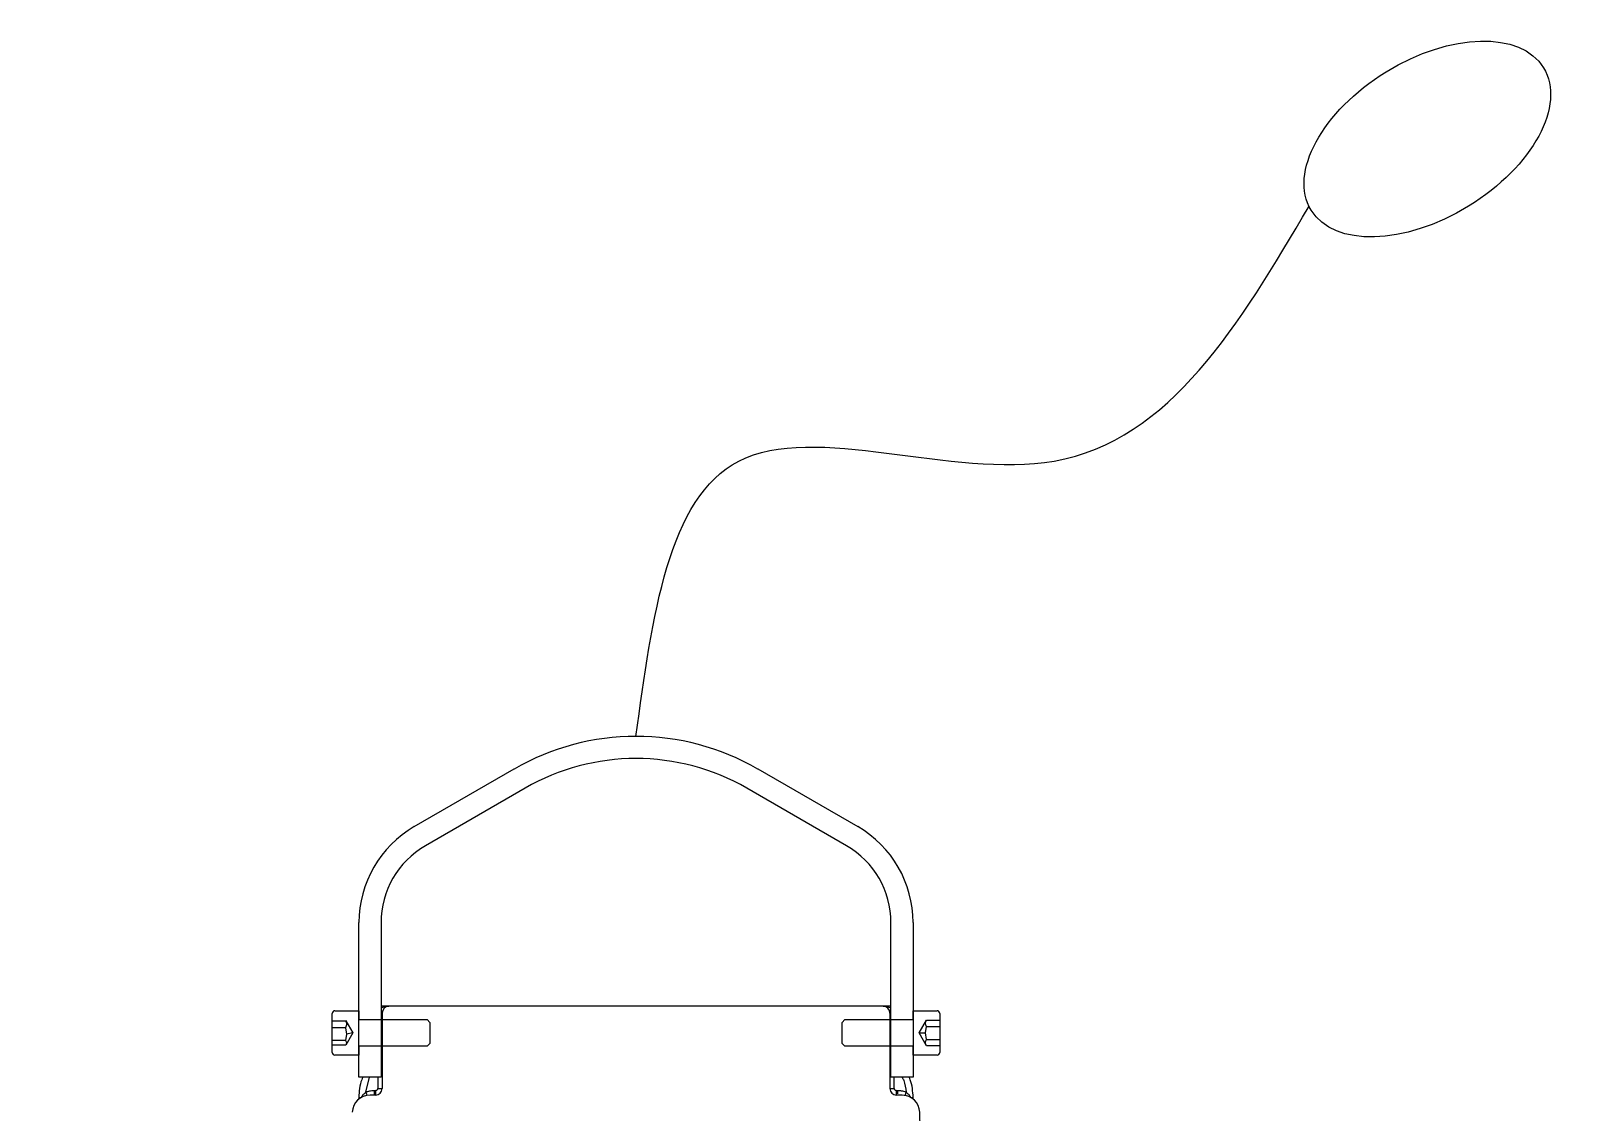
# Model space of a CAD drawing. Header units: centimetres. Extents: x -13594 to 4017, y -3206 to 1780.
# Drawn here: x -7030 to -6861.7, y -473.1 to -354.6 of the extents above; entities that cross this region are included whole.
import ezdxf

# ---------------------------------------------------------------- set-up
doc = ezdxf.new("R2010")
doc.units = ezdxf.units.CM

msp = doc.modelspace()

# ---------------------------------------------------------------- hatches: boundary and pattern name
at = {"linetype": 'Continuous', "lineweight": 18}
h = msp.add_hatch(dxfattribs=at)
h.set_pattern_fill('ANSI31', scale=24.300624, style=0)
h.set_pattern_definition([(45, (-11607.17, -4073.49), (-54.5565, 54.5565), [])])
edge = h.paths.add_edge_path(flags=0)
edge.add_line((-6930.96, -532.48), (-6932.52, -473.14))
edge.add_arc((-6934.46, -473.19), 1.94, 1.5, 90)
edge.add_line((-6934.46, -471.24), (-6935.06, -471.24))
edge.add_arc((-6935.06, -470.52), 0.729, 180, 270, ccw=False)
edge.add_line((-6935.79, -470.52), (-6935.79, -462.25))
edge.add_arc((-6936.52, -462.25), 0.729, 0, 90)
edge.add_line((-6936.52, -461.52), (-6990.71, -461.52))
edge.add_arc((-6990.71, -462.25), 0.729, 90, 180)
edge.add_line((-6991.44, -462.25), (-6991.44, -470.52))
edge.add_arc((-6992.17, -470.52), 0.729, 270, 360, ccw=False)
edge.add_line((-6992.17, -471.24), (-6992.77, -471.24))
edge.add_arc((-6992.77, -473.19), 1.94, 90, 178.5)
edge.add_line((-6994.72, -473.14), (-6996.27, -532.48))
edge.add_line((-6996.27, -532.48), (-6996.52, -534.54))
edge.add_arc((-6997.49, -534.43), 0.972, 270, 353, ccw=False)
edge.add_line((-6997.49, -535.4), (-7028.74, -535.4))
edge.add_line((-7028.74, -535.4), (-7028.74, -535.54))
edge.add_arc((-7029.72, -535.54), 0.972, 292.0243, 360, ccw=False)
edge.add_arc((-7028.99, -537.34), 0.972, 112.0243, 180)
edge.add_line((-7029.96, -537.34), (-7029.96, -562.13))
edge.add_spline(control_points=[(-7029.96, -562.13), (-7029.96, -571.85), (-7020.24, -571.85)], knot_values=[-41.742912, -41.742912, -41.742912, 1.570796, 1.570796, 1.570796], weights=[1, 0.707107, 1], degree=2, periodic=0)
edge.add_line((-7020.24, -571.85), (-7009.55, -571.85))
edge.add_arc((-7009.55, -572.82), 0.972, 0, 90, ccw=False)
edge.add_line((-7008.57, -572.82), (-7008.57, -578.65))
edge.add_line((-7008.57, -578.65), (-6918.66, -578.65))
edge.add_line((-6918.66, -578.65), (-6918.66, -574.28))
edge.add_arc((-6919.63, -574.28), 0.972, 0, 90)
edge.add_line((-6919.63, -573.31), (-6925.22, -573.31))
edge.add_arc((-6925.22, -572.34), 0.972, 180, 270, ccw=False)
edge.add_line((-6926.2, -572.34), (-6926.2, -539.77))
edge.add_arc((-6926.68, -539.77), 0.486, 0, 90)
edge.add_line((-6926.68, -539.29), (-6929.7, -539.29))
edge.add_arc((-6929.7, -538.8), 0.486, 187, 270, ccw=False)
edge.add_line((-6930.18, -538.86), (-6930.96, -532.48))

# ---------------------------------------------------------------- linework, layer by layer
at = {"color": 7, "linetype": 'Continuous', "lineweight": 25}
for p, q in [((-6987.92, -441.82, -10.15), (-6976.98, -435.5, -10.15)), ((-6950.25, -435.5, -10.15), (-6939.32, -441.82, -10.15)), ((-6975.77, -437.61, -10.15), (-6986.7, -443.92, -10.15)), ((-6940.53, -443.92, -10.15), (-6951.47, -437.61, -10.15)), ((-6993.99, -469.3, -10.15), (-6993.99, -452.34, -10.15)), ((-6991.56, -452.34, -10.15), (-6991.56, -469.3, -10.15)), ((-6935.67, -469.3, -10.15), (-6935.67, -452.34, -10.15)), ((-6933.24, -452.34, -10.15), (-6933.24, -469.3, -10.15)), ((-6996.91, -463.11, -10.15), (-6996.91, -462.3, -10.15)), ((-6996.62, -462.01, -10.15), (-6993.99, -462.01, -10.15)), ((-6993.99, -462.01, -10.15), (-6993.99, -462.93, -10.15)), ((-6990.71, -461.52, -10.15), (-6991.56, -461.52, -10.15)), ((-6991.54, -461.72, -10.15), (-6991.56, -461.73, -10.15)), ((-6991.44, -462.25, -10.15), (-6991.44, -470.52, -10.15)), ((-6936.52, -461.52, -10.15), (-6990.71, -461.52, -10.15)), ((-6935.67, -461.52, -10.15), (-6936.52, -461.52, -10.15)), ((-6935.79, -462.25, -10.15), (-6935.79, -470.52, -10.15)), ((-6935.67, -461.73, -10.15), (-6935.69, -461.72, -10.15)), ((-6933.24, -462.93, -10.15), (-6933.24, -462.01, -10.15)), ((-6933.24, -462.01, -10.15), (-6930.62, -462.01, -10.15)), ((-6930.33, -462.3, -10.15), (-6930.33, -463.04, -10.15)), ((-6996.91, -463.11, -10.15), (-6995.41, -463.11, -10.15)), ((-6996.91, -463.87, -10.15), (-6996.91, -463.11, -10.15)), ((-6995.45, -463.87, -10.15), (-6996.91, -463.87, -10.15)), ((-6996.91, -465.26, -10.15), (-6996.91, -463.87, -10.15)), ((-6995.45, -463.87, -10.15), (-6995.34, -464.56, -10.15)), ((-6995.41, -463.11, -10.15), (-6994.64, -464.44, -10.15)), ((-6994.64, -464.44, -10.15), (-6995.41, -465.77, -10.15)), ((-6994.64, -464.44, -10.15), (-6995.34, -464.56, -10.15)), ((-6993.95, -462.98, -10.15), (-6986.52, -462.98, -10.15)), ((-6986.52, -462.98, -10.15), (-6986.22, -463.28, -10.15)), ((-6986.22, -463.28, -10.15), (-6986.22, -465.6, -10.15)), ((-6941.02, -463.28, -10.15), (-6940.72, -462.98, -10.15)), ((-6941.02, -465.6, -10.15), (-6941.02, -463.28, -10.15)), ((-6940.72, -462.98, -10.15), (-6933.29, -462.98, -10.15)), ((-6932.59, -464.44, -10.15), (-6931.78, -463.04, -10.15)), ((-6932.59, -464.44, -10.15), (-6931.89, -464.44, -10.15)), ((-6931.78, -465.84, -10.15), (-6932.59, -464.44, -10.15)), ((-6931.89, -464.44, -10.15), (-6931.78, -463.74, -10.15)), ((-6931.78, -465.14, -10.15), (-6931.89, -464.44, -10.15)), ((-6931.78, -463.04, -10.15), (-6930.33, -463.04, -10.15)), ((-6931.78, -463.74, -10.15), (-6930.33, -463.74, -10.15)), ((-6930.33, -463.04, -10.15), (-6930.33, -463.74, -10.15)), ((-6930.33, -463.74, -10.15), (-6930.33, -465.14, -10.15)), ((-6996.91, -465.77, -10.15), (-6996.91, -465.26, -10.15)), ((-6995.45, -465.26, -10.15), (-6996.91, -465.26, -10.15)), ((-6995.41, -465.77, -10.15), (-6996.91, -465.77, -10.15)), ((-6996.91, -466.58, -10.15), (-6996.91, -465.77, -10.15)), ((-6995.34, -464.56, -10.15), (-6995.45, -465.26, -10.15)), ((-6993.99, -465.95, -10.15), (-6993.99, -466.87, -10.15)), ((-6986.52, -465.9, -10.15), (-6993.95, -465.9, -10.15)), ((-6986.22, -465.6, -10.15), (-6986.52, -465.9, -10.15)), ((-6940.72, -465.9, -10.15), (-6941.02, -465.6, -10.15)), ((-6933.29, -465.9, -10.15), (-6940.72, -465.9, -10.15)), ((-6933.24, -466.87, -10.15), (-6933.24, -465.95, -10.15)), ((-6931.78, -465.14, -10.15), (-6930.33, -465.14, -10.15)), ((-6930.33, -465.84, -10.15), (-6931.78, -465.84, -10.15)), ((-6930.33, -465.14, -10.15), (-6930.33, -465.84, -10.15)), ((-6930.33, -465.84, -10.15), (-6930.33, -466.58, -10.15)), ((-6993.99, -466.87, -10.15), (-6996.62, -466.87, -10.15)), ((-6930.62, -466.87, -10.15), (-6933.24, -466.87, -10.15)), ((-6991.56, -469.3, -10.15), (-6993.99, -469.3, -10.15)), ((-6933.24, -469.3, -10.15), (-6935.67, -469.3, -10.15)), ((-6992.77, -471.24, -10.15), (-6992.17, -471.24, -10.15)), ((-6992.17, -470.77, -10.15), (-6992.32, -470.77, -10.15)), ((-6934.91, -470.77, -10.15), (-6935.06, -470.77, -10.15)), ((-6935.06, -471.24, -10.15), (-6934.46, -471.24, -10.15)), ((-6994.01, -471.52, -10.15), (-6994.02, -471.71, -10.15)), ((-6933.22, -471.73, -10.15), (-6933.23, -471.52, -10.15)), ((-6930.96, -532.48, -10.15), (-6932.52, -473.14, -10.15))]:
    msp.add_line(p, q, dxfattribs=at)
at = {"color": 8, "linetype": 'Continuous', "lineweight": 25}
for p, q in [((-6993.24, -470.94, -10.15), (-6992.81, -469.3, -10.15)), ((-6991.93, -469.3, -10.15), (-6991.93, -470.53, -10.15)), ((-6935.31, -470.53, -10.15), (-6935.31, -469.3, -10.15))]:
    msp.add_line(p, q, dxfattribs=at)
at = {"color": 7, "linetype": 'Continuous', "lineweight": 25}
for centre, radius, start, end in [((-6963.62, -458.65, -10.15), 26.73, 60, 120), ((-6963.62, -458.65, -10.15), 24.3, 60, 120), ((-6981.84, -452.34, -10.15), 12.15, 120, 180), ((-6945.39, -452.34, -10.15), 12.15, 0, 60), ((-6981.84, -452.34, -10.15), 9.72, 120, 180), ((-6945.39, -452.34, -10.15), 9.72, 0, 60), ((-6996.62, -462.3, -10.15), 0.292, 90, 180), ((-6990.71, -462.25, -10.15), 0.729, 90, 180), ((-6936.52, -462.25, -10.15), 0.729, 0, 90), ((-6930.62, -462.3, -10.15), 0.292, 0, 90), ((-6993.95, -462.93, -10.15), 0.0486, 180, 270), ((-6933.29, -462.93, -10.15), 0.0486, 270, 0), ((-6993.95, -465.95, -10.15), 0.0486, 90, 180), ((-6933.29, -465.95, -10.15), 0.0486, 360, 90), ((-6996.62, -466.58, -10.15), 0.292, 180, 270), ((-6930.62, -466.58, -10.15), 0.292, 270, 0), ((-6992.77, -473.19, -10.15), 1.94, 90, 178.5), ((-6992.17, -470.52, -10.15), 0.729, 270, 360), ((-6935.06, -470.52, -10.15), 0.729, 180, 270), ((-6934.46, -473.19, -10.15), 1.94, 1.5, 90)]:
    msp.add_arc(centre, radius, start, end, dxfattribs=at)
msp.add_ellipse((-6876.88, -366.43, -10.15), major_axis=(12.73, 7.81), ratio=0.578774)
msp.add_open_spline([(-6963.62, -431.92, -10.15), (-6961.85, -418.82, -10.15), (-6958.18, -391.67, -10.15), (-6911.67, -410.78, -10.15), (-6897.44, -386.66, -10.15), (-6889.85, -373.8, -10.15)], degree=3, knots=[0, 0, 0, 0, 32.215636, 66.787701, 106.298633, 106.298633, 106.298633, 106.298633])
for points in [[(-6991.44, -462.25, -10.15), (-6991.44, -462.25, -10.15), (-6991.45, -462.26, -10.15), (-6991.48, -462.26, -10.15), (-6991.52, -462.26, -10.15), (-6991.56, -462.26, -10.15), (-6991.58, -462.26, -10.15)], [(-6935.65, -462.26, -10.15), (-6935.67, -462.26, -10.15), (-6935.72, -462.26, -10.15), (-6935.76, -462.26, -10.15), (-6935.79, -462.26, -10.15), (-6935.79, -462.25, -10.15), (-6935.79, -462.25, -10.15)], [(-6992.32, -470.77, -10.15), (-6992.32, -470.8, -10.15), (-6992.32, -470.86, -10.15), (-6992.32, -470.95, -10.15), (-6992.32, -471.04, -10.15), (-6992.32, -471.08, -10.15), (-6992.32, -471.11, -10.15)], [(-6992.17, -470.77, -10.15), (-6992.17, -470.8, -10.15), (-6992.17, -470.86, -10.15), (-6992.17, -470.95, -10.15), (-6992.17, -471.04, -10.15), (-6992.17, -471.08, -10.15), (-6992.17, -471.11, -10.15)], [(-6992.17, -471.11, -10.15), (-6992.17, -471.13, -10.15), (-6992.17, -471.17, -10.15), (-6992.17, -471.21, -10.15), (-6992.17, -471.24, -10.15), (-6992.17, -471.24, -10.15), (-6992.17, -471.24, -10.15)], [(-6991.93, -470.53, -10.15), (-6991.9, -470.53, -10.15), (-6991.83, -470.53, -10.15), (-6991.74, -470.53, -10.15), (-6991.66, -470.53, -10.15), (-6991.61, -470.52, -10.15), (-6991.58, -470.52, -10.15)], [(-6991.58, -470.52, -10.15), (-6991.56, -470.52, -10.15), (-6991.52, -470.52, -10.15), (-6991.48, -470.52, -10.15), (-6991.45, -470.52, -10.15), (-6991.44, -470.52, -10.15), (-6991.44, -470.52, -10.15)], [(-6935.79, -470.52, -10.15), (-6935.79, -470.52, -10.15), (-6935.79, -470.52, -10.15), (-6935.76, -470.52, -10.15), (-6935.72, -470.52, -10.15), (-6935.67, -470.52, -10.15), (-6935.65, -470.52, -10.15)], [(-6935.65, -470.52, -10.15), (-6935.63, -470.52, -10.15), (-6935.58, -470.53, -10.15), (-6935.49, -470.53, -10.15), (-6935.4, -470.53, -10.15), (-6935.34, -470.53, -10.15), (-6935.31, -470.53, -10.15)], [(-6935.06, -471.11, -10.15), (-6935.06, -471.08, -10.15), (-6935.06, -471.04, -10.15), (-6935.06, -470.95, -10.15), (-6935.06, -470.86, -10.15), (-6935.06, -470.8, -10.15), (-6935.06, -470.77, -10.15)], [(-6935.06, -471.24, -10.15), (-6935.06, -471.24, -10.15), (-6935.06, -471.24, -10.15), (-6935.06, -471.21, -10.15), (-6935.06, -471.17, -10.15), (-6935.06, -471.13, -10.15), (-6935.06, -471.11, -10.15)], [(-6934.91, -471.11, -10.15), (-6934.91, -471.08, -10.15), (-6934.91, -471.04, -10.15), (-6934.91, -470.95, -10.15), (-6934.91, -470.86, -10.15), (-6934.91, -470.8, -10.15), (-6934.91, -470.77, -10.15)]]:
    msp.add_open_spline(points, degree=3, dxfattribs=at)
at = {"color": 8, "linetype": 'Continuous', "lineweight": 25}
for points, knots in [([(-6991.44, -462.24, -10.15), (-6991.45, -462.24, -10.15), (-6991.46, -462.24, -10.15), (-6991.53, -462.24, -10.15), (-6991.56, -462.24, -10.15)], [0, 0, 0, 0, 0.555448, 1, 1, 1, 1]), ([(-6935.67, -462.24, -10.15), (-6935.7, -462.24, -10.15), (-6935.78, -462.24, -10.15), (-6935.79, -462.24, -10.15), (-6935.79, -462.24, -10.15)], [0, 0, 0, 0, 0.444552, 1, 1, 1, 1]), ([(-6934.44, -469.3, -10.15), (-6934.38, -469.41, -10.15), (-6934.13, -469.93, -10.15), (-6934.06, -470.5, -10.15), (-6934, -470.94, -10.15)], [0, 0, 0, 0, 0.219128, 1, 1, 1, 1]), ([(-6993.24, -470.94, -10.15), (-6993.21, -471.01, -10.15), (-6993.16, -471.15, -10.15), (-6993.12, -471.25, -10.15), (-6993.1, -471.29, -10.15)], [0, 0, 0, 0, 0.5001909, 1, 1, 1, 1]), ([(-6992.32, -471.11, -10.15), (-6992.32, -471.13, -10.15), (-6992.32, -471.17, -10.15), (-6992.32, -471.2, -10.15), (-6992.32, -471.21, -10.15)], [0, 0, 0, 0, 0.5006482, 1, 1, 1, 1]), ([(-6934.16, -471.35, -10.15), (-6934.16, -471.35, -10.15), (-6934.16, -471.34, -10.15), (-6934.12, -471.25, -10.15), (-6934.06, -471.11, -10.15), (-6934.02, -471, -10.15), (-6934, -470.94, -10.15)], [0, 0, 0, 0, 0.014885, 0.396811, 0.698075, 1, 1, 1, 1]), ([(-6994.01, -471.52, -10.15), (-6994.01, -471.52, -10.15), (-6994.02, -471.52, -10.15), (-6993.97, -471.52, -10.15), (-6993.89, -471.52, -10.15), (-6993.79, -471.52, -10.15), (-6993.74, -471.52, -10.15)], [0, 0, 0, 0, 0.073291, 0.382114, 0.691255, 1, 1, 1, 1]), ([(-6933.49, -471.52, -10.15), (-6933.45, -471.52, -10.15), (-6933.35, -471.52, -10.15), (-6933.26, -471.52, -10.15), (-6933.22, -471.52, -10.15), (-6933.23, -471.52, -10.15), (-6933.23, -471.52, -10.15)], [0, 0, 0, 0, 0.308745, 0.617886, 0.926709, 1, 1, 1, 1])]:
    msp.add_open_spline(points, degree=3, knots=knots, dxfattribs=at)
at = {"color": 7, "linetype": 'Continuous', "lineweight": 25}
for points, knots in [([(-6990.71, -461.52, -10.15), (-6990.88, -461.53, -10.15), (-6991.17, -461.55, -10.15), (-6991.44, -461.67, -10.15), (-6991.54, -461.72, -10.15)], [0, 0, 0, 0, 0.599336, 1, 1, 1, 1]), ([(-6935.69, -461.72, -10.15), (-6935.8, -461.67, -10.15), (-6936.07, -461.55, -10.15), (-6936.35, -461.53, -10.15), (-6936.52, -461.52, -10.15)], [0, 0, 0, 0, 0.400714, 1, 1, 1, 1]), ([(-6995.45, -463.04, -10.15), (-6995.4, -463.18, -10.15), (-6995.29, -463.45, -10.15), (-6995.4, -463.73, -10.15), (-6995.45, -463.87, -10.15)], [0, 0, 0, 0, 0.498551, 1, 1, 1, 1]), ([(-6931.78, -463.74, -10.15), (-6931.84, -463.62, -10.15), (-6931.95, -463.39, -10.15), (-6931.84, -463.15, -10.15), (-6931.78, -463.04, -10.15)], [0, 0, 0, 0, 0.498551, 1, 1, 1, 1]), ([(-6995.45, -465.26, -10.15), (-6995.4, -465.36, -10.15), (-6995.3, -465.53, -10.15), (-6995.38, -465.7, -10.15), (-6995.41, -465.77, -10.15)], [0, 0, 0, 0, 0.561947, 1, 1, 1, 1]), ([(-6931.78, -465.84, -10.15), (-6931.84, -465.73, -10.15), (-6931.95, -465.49, -10.15), (-6931.84, -465.26, -10.15), (-6931.78, -465.14, -10.15)], [0, 0, 0, 0, 0.498551, 1, 1, 1, 1]), ([(-6993.56, -469.3, -10.15), (-6993.6, -469.39, -10.15), (-6993.92, -470.08, -10.15), (-6993.96, -470.85, -10.15), (-6994, -471.53, -10.15)], [0, 0, 0, 0, 0.123823, 1, 1, 1, 1]), ([(-6933.24, -471.53, -10.15), (-6933.28, -470.85, -10.15), (-6933.32, -470.08, -10.15), (-6933.64, -469.39, -10.15), (-6933.68, -469.3, -10.15)], [0, 0, 0, 0, 0.875588, 1, 1, 1, 1]), ([(-6993.24, -470.94, -10.15), (-6993.34, -471.03, -10.15), (-6993.54, -471.19, -10.15), (-6993.67, -471.41, -10.15), (-6993.74, -471.52, -10.15)], [0, 0, 0, 0, 0.485334, 1, 1, 1, 1]), ([(-6992.32, -470.77, -10.15), (-6992.5, -470.78, -10.15), (-6992.81, -470.8, -10.15), (-6993.11, -470.9, -10.15), (-6993.24, -470.94, -10.15)], [0, 0, 0, 0, 0.560011, 1, 1, 1, 1]), ([(-6991.93, -470.53, -10.15), (-6991.93, -470.56, -10.15), (-6991.94, -470.63, -10.15), (-6992.01, -470.71, -10.15), (-6992.09, -470.76, -10.15), (-6992.14, -470.77, -10.15), (-6992.17, -470.77, -10.15)], [0, 0, 0, 0, 0.279602, 0.558978, 0.779276, 1, 1, 1, 1]), ([(-6935.06, -470.77, -10.15), (-6935.1, -470.77, -10.15), (-6935.17, -470.76, -10.15), (-6935.25, -470.69, -10.15), (-6935.3, -470.61, -10.15), (-6935.3, -470.56, -10.15), (-6935.31, -470.53, -10.15)], [0, 0, 0, 0, 0.279524, 0.558878, 0.779211, 1, 1, 1, 1]), ([(-6934, -470.94, -10.15), (-6934.16, -470.89, -10.15), (-6934.46, -470.79, -10.15), (-6934.78, -470.78, -10.15), (-6934.91, -470.77, -10.15)], [0, 0, 0, 0, 0.5599984, 1, 1, 1, 1]), ([(-6933.49, -471.52, -10.15), (-6933.56, -471.41, -10.15), (-6933.69, -471.19, -10.15), (-6933.9, -471.03, -10.15), (-6934, -470.94, -10.15)], [0, 0, 0, 0, 0.51347, 1, 1, 1, 1])]:
    msp.add_open_spline(points, degree=3, knots=knots, dxfattribs=at)

doc.saveas('drawing.dxf')
